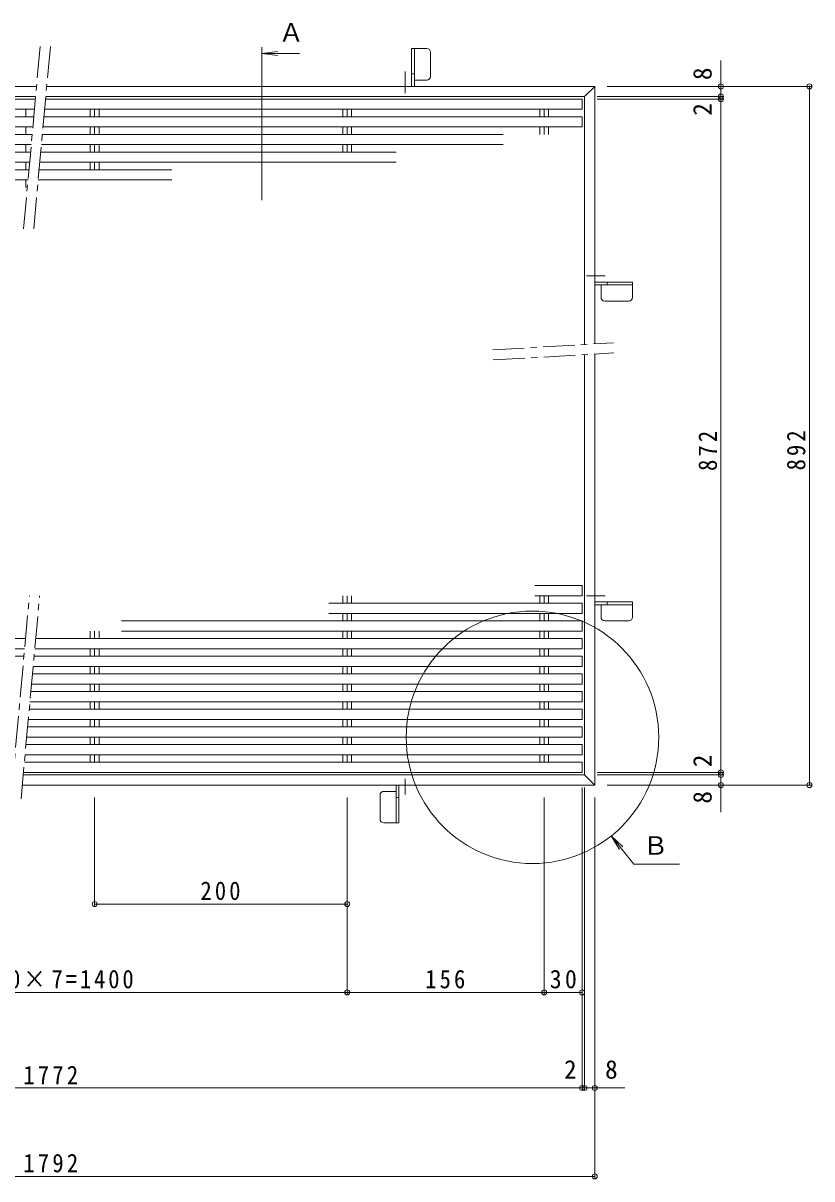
# Model space of a CAD drawing. Units: millimetres at full size, sheet at 1:5. Extents: x -951 to 1099, y -967 to 875.
# Drawn here: x -524 to 101, y -40 to 875 of the extents above; entities that cross this region are included whole.
import ezdxf
from ezdxf.enums import TextEntityAlignment as Align

# ---------------------------------------------------------------- set-up
doc = ezdxf.new("R2010")
doc.units = ezdxf.units.MM
doc.header["$LTSCALE"] = 5
doc.header["$PDMODE"] = 32
doc.header["$PDSIZE"] = 4
doc.linetypes.add('CHAIN1', pattern=[8, 5, -1, 1, -1])
for name, color, linetype, lineweight in [('E-1', 2, 'Continuous', 9), ('E-4', 7, 'Continuous', 9), ('E-A', 3, 'Continuous', 9)]:
    doc.layers.add(name, color=color, linetype=linetype, lineweight=lineweight)
doc.styles.add('ＭＳ ゴシック', font='')
doc.styles.get('ＭＳ ゴシック').set_extended_font_data('MS Gothic')

msp = doc.modelspace()

# ---------------------------------------------------------------- linework, layer by layer
at = {"layer": 'E-1', "linetype": 'CHAIN1'}
for p, q in [((-523.531, 712.398), (-510.182, 858.634)), ((-515.498, 712.398), (-502.215, 857.907)), ((-221.215, 836.981), (-221.215, 819.796)), ((-62.904, 675.226), (-77.699, 675.226)), ((-62.878, 675.226), (-75.82, 675.226)), ((-151.952, 616.518), (-56.452, 622.079)), ((-151.487, 608.531), (-55.987, 614.092)), ((-533.462, 261.717), (-518.857, 421.713)), ((-525.495, 260.99), (-510.823, 421.713)), ((-62.904, 421.791), (-77.699, 421.791)), ((-62.878, 421.791), (-75.82, 421.791)), ((-221.215, 264.248), (-221.215, 276.575))]:
    msp.add_line(p, q, dxfattribs=at)
at = {"layer": 'E-1'}
for p, q in [((-216.215, 855.226), (-204.215, 855.226)), ((-216.215, 825.226), (-216.215, 855.226)), ((-213.915, 855.226), (-213.915, 825.226)), ((-201.215, 852.226), (-201.215, 833.226)), ((-216.215, 835.226), (-213.915, 835.226)), ((-921.215, 825.226), (-513.231, 825.226)), ((-505.198, 825.226), (-71.215, 825.226)), ((-204.215, 830.226), (-213.915, 830.226)), ((-71.215, 825.226), (-79.215, 817.226)), ((-71.215, 825.226), (-71.215, 621.219)), ((-913.215, 817.226), (-513.962, 817.226)), ((-505.928, 817.226), (-79.215, 817.226)), ((-79.215, 817.226), (-79.215, 620.753)), ((-71.215, 670.226), (-41.215, 670.226)), ((-71.215, 670.226), (-41.215, 670.226)), ((-61.215, 670.226), (-61.215, 667.926)), ((-61.215, 670.226), (-61.215, 667.926)), ((-41.215, 670.226), (-41.215, 658.226)), ((-41.215, 670.226), (-41.215, 658.226)), ((-41.215, 667.926), (-71.215, 667.926)), ((-41.215, 667.926), (-71.215, 667.926)), ((-66.215, 658.226), (-66.215, 667.926)), ((-66.215, 658.226), (-66.215, 667.926)), ((-44.215, 655.226), (-63.215, 655.226)), ((-44.215, 655.226), (-63.215, 655.226)), ((-79.215, 612.739), (-79.215, 279.791)), ((-71.215, 613.205), (-71.215, 271.791)), ((-71.215, 416.791), (-41.215, 416.791)), ((-71.215, 416.791), (-41.215, 416.791)), ((-41.215, 414.491), (-71.215, 414.491)), ((-41.215, 414.491), (-71.215, 414.491)), ((-66.215, 404.791), (-66.215, 414.491)), ((-66.215, 404.791), (-66.215, 414.491)), ((-61.215, 416.791), (-61.215, 414.491)), ((-61.215, 416.791), (-61.215, 414.491)), ((-41.215, 416.791), (-41.215, 404.791)), ((-41.215, 416.791), (-41.215, 404.791)), ((-44.215, 401.791), (-63.215, 401.791)), ((-44.215, 401.791), (-63.215, 401.791)), ((-79.215, 279.791), (-523.779, 279.791)), ((-79.215, 279.791), (-71.215, 271.791)), ((-71.215, 271.791), (-524.509, 271.791)), ((-238.215, 266.791), (-228.515, 266.791)), ((-228.515, 241.791), (-228.515, 271.791)), ((-241.215, 244.791), (-241.215, 263.791)), ((-226.215, 261.791), (-228.515, 261.791))]:
    msp.add_line(p, q, dxfattribs=at)
msp.add_lwpolyline([(-226.215, 271.791), (-226.215, 241.791), (-238.215, 241.791)], dxfattribs=at)
for centre, start, end in [((-204.215, 852.226), 0, 90), ((-204.215, 833.226), 270, 0), ((-63.215, 658.226), 180, 270), ((-63.215, 658.226), 180, 270), ((-44.215, 658.226), 270, 0), ((-44.215, 658.226), 270, 0), ((-63.215, 404.791), 180, 270), ((-63.215, 404.791), 180, 270), ((-44.215, 404.791), 270, 0), ((-44.215, 404.791), 270, 0), ((-238.215, 263.791), 90, 180), ((-238.215, 244.791), 180, 270)]:
    msp.add_arc(centre, 3, start, end, dxfattribs=at)
at = {"layer": 'E-4'}
for p, q in [((-334.934, 735.226), (-334.934, 856.339)), ((-334.934, 851.339), (-322.54, 852.971)), ((-334.934, 851.339), (-304.934, 851.339)), ((-334.934, 851.339), (-322.54, 849.708)), ((28.785, 845.872), (28.785, 250.313)), ((100.285, 825.226), (-61.215, 825.226)), ((28.785, 825.226), (28.785, 817.226)), ((98.785, 825.226), (98.785, 271.791)), ((30.285, 817.226), (-69.215, 817.226)), ((30.285, 815.226), (-69.215, 815.226)), ((28.785, 817.226), (28.785, 815.226)), ((30.285, 281.791), (-69.215, 281.791)), ((30.285, 279.791), (-69.215, 279.791)), ((28.785, 281.791), (28.785, 279.791)), ((28.785, 279.791), (28.785, 271.791)), ((-81.215, 30.291), (-81.215, 269.791)), ((-79.215, 30.291), (-79.215, 269.791)), ((100.285, 271.791), (-61.215, 271.791)), ((-467.215, 176.041), (-467.215, 261.791)), ((-267.215, 106.041), (-267.215, 261.791)), ((-111.215, 106.041), (-111.215, 261.791)), ((-71.215, -39.709), (-71.215, 261.791)), ((-58.041, 231.528), (-51.574, 220.831)), ((-40.166, 209.183), (-3.966, 209.183)), ((-467.215, 177.541), (-267.215, 177.541)), ((-111.215, 107.541), (-81.215, 107.541)), ((-943.55, 31.791), (-47.384, 31.791)), ((-81.215, 31.791), (-79.215, 31.791)), ((-79.215, 31.791), (-71.215, 31.791)), ((-921.215, -38.209), (-71.215, -38.209))]:
    msp.add_line(p, q, dxfattribs=at)
for points in [[(-40.166, 209.183), (-58.041, 231.528), (-49.025, 222.87)], [(-725.215, 107.541), (-267.215, 107.541), (-111.215, 107.541)]]:
    msp.add_lwpolyline(points, dxfattribs=at)
msp.add_circle((-120.51, 309.615), 100, dxfattribs=at)
for p in [(28.785, 825.226), (98.785, 825.226), (28.785, 817.226), (28.785, 815.226), (28.785, 281.791), (28.785, 279.791), (28.785, 271.791), (98.785, 271.791), (-467.215, 177.541), (-267.215, 177.541), (-267.215, 107.541), (-111.215, 107.541), (-81.215, 107.541), (-81.215, 31.791), (-79.215, 31.791), (-71.215, 31.791), (-71.215, -38.209)]:
    msp.add_point(p, dxfattribs=at)
at = {"layer": 'E-A'}
for p, q in [((-911.215, 815.226), (-514.144, 815.226)), ((-506.111, 815.226), (-81.215, 815.226)), ((-81.215, 815.226), (-81.215, 807.226)), ((-911.215, 807.226), (-514.874, 807.226)), ((-521.68, 801.226), (-521.68, 807.226)), ((-506.841, 807.226), (-81.215, 807.226)), ((-470.751, 801.226), (-470.751, 807.226)), ((-467.215, 801.226), (-467.215, 807.226)), ((-463.68, 801.226), (-463.68, 807.226)), ((-270.751, 801.226), (-270.751, 807.226)), ((-267.215, 801.226), (-267.215, 807.226)), ((-263.68, 801.226), (-263.68, 807.226)), ((-114.751, 801.226), (-114.751, 807.226)), ((-111.215, 801.226), (-111.215, 807.226)), ((-107.68, 801.226), (-107.68, 807.226)), ((-911.215, 801.226), (-515.422, 801.226)), ((-507.389, 801.226), (-81.215, 801.226)), ((-81.215, 801.226), (-81.215, 793.226)), ((-911.215, 793.226), (-516.152, 793.226)), ((-521.68, 787.226), (-521.68, 793.226)), ((-508.119, 793.226), (-81.215, 793.226)), ((-470.751, 787.226), (-470.751, 793.226)), ((-467.215, 787.226), (-467.215, 793.226)), ((-463.68, 787.226), (-463.68, 793.226)), ((-270.751, 787.226), (-270.751, 793.226)), ((-267.215, 787.226), (-267.215, 793.226)), ((-263.68, 787.226), (-263.68, 793.226)), ((-114.751, 787.226), (-114.751, 793.226)), ((-111.215, 787.226), (-111.215, 793.226)), ((-107.68, 787.226), (-107.68, 793.226)), ((-911.215, 787.226), (-516.7, 787.226)), ((-911.215, 779.226), (-517.43, 779.226)), ((-521.68, 773.226), (-521.68, 779.226)), ((-509.397, 779.226), (-143.618, 779.226)), ((-508.667, 787.226), (-143.618, 787.226)), ((-470.751, 773.226), (-470.751, 779.226)), ((-467.215, 773.226), (-467.215, 779.226)), ((-463.68, 773.226), (-463.68, 779.226)), ((-270.751, 773.226), (-270.751, 779.226)), ((-267.215, 773.226), (-267.215, 779.226)), ((-263.68, 773.226), (-263.68, 779.226)), ((-911.215, 773.226), (-517.978, 773.226)), ((-509.945, 773.226), (-228.374, 773.226)), ((-911.215, 765.226), (-518.708, 765.226)), ((-521.68, 759.226), (-521.68, 765.226)), ((-510.675, 765.226), (-228.374, 765.226)), ((-470.751, 759.226), (-470.751, 765.226)), ((-467.215, 759.226), (-467.215, 765.226)), ((-463.68, 759.226), (-463.68, 765.226)), ((-911.215, 759.226), (-519.256, 759.226)), ((-911.215, 751.227), (-519.987, 751.227)), ((-521.68, 745.227), (-521.68, 751.227)), ((-511.953, 751.227), (-406.122, 751.227)), ((-511.223, 759.226), (-406.122, 759.226)), ((-270.751, 415.79), (-270.751, 421.79)), ((-267.215, 415.79), (-267.215, 421.79)), ((-263.68, 415.79), (-263.68, 421.79)), ((-118.689, 421.79), (-81.215, 421.79)), ((-114.751, 415.79), (-114.751, 421.79)), ((-111.215, 415.79), (-111.215, 421.79)), ((-107.68, 415.79), (-107.68, 421.79)), ((-281.65, 415.79), (-81.215, 415.79)), ((-81.215, 415.79), (-81.215, 407.79)), ((-281.65, 407.79), (-81.215, 407.79)), ((-270.751, 401.79), (-270.751, 407.79)), ((-267.215, 401.79), (-267.215, 407.79)), ((-263.68, 401.79), (-263.68, 407.79)), ((-114.751, 401.79), (-114.751, 407.79)), ((-111.215, 401.79), (-111.215, 407.79)), ((-107.68, 401.79), (-107.68, 407.79)), ((-470.751, 387.79), (-470.751, 393.79)), ((-467.215, 387.79), (-467.215, 393.79)), ((-463.68, 387.79), (-463.68, 393.79)), ((-445.937, 401.79), (-81.215, 401.79)), ((-445.937, 393.79), (-81.215, 393.79)), ((-270.751, 387.79), (-270.751, 393.79)), ((-267.215, 387.79), (-267.215, 393.79)), ((-263.68, 387.79), (-263.68, 393.79)), ((-114.751, 387.79), (-114.751, 393.79)), ((-111.215, 387.79), (-111.215, 393.79)), ((-107.68, 387.79), (-107.68, 393.79)), ((-81.215, 401.79), (-81.215, 393.79)), ((-611.31, 387.79), (-521.953, 387.79)), ((-513.92, 387.79), (-81.215, 387.79)), ((-81.215, 387.79), (-81.215, 379.79)), ((-611.31, 379.79), (-522.684, 379.79)), ((-514.65, 379.79), (-81.215, 379.79)), ((-470.751, 373.79), (-470.751, 379.79)), ((-467.215, 373.79), (-467.215, 379.79)), ((-463.68, 373.79), (-463.68, 379.79)), ((-270.751, 373.79), (-270.751, 379.79)), ((-267.215, 373.79), (-267.215, 379.79)), ((-263.68, 373.79), (-263.68, 379.79)), ((-114.751, 373.79), (-114.751, 379.79)), ((-111.215, 373.79), (-111.215, 379.79)), ((-107.68, 373.79), (-107.68, 379.79)), ((-798.181, 373.79), (-523.231, 373.79)), ((-515.198, 373.79), (-81.215, 373.79)), ((-118.689, 373.79), (-81.215, 373.79)), ((-81.215, 373.79), (-81.215, 365.79)), ((-81.215, 373.79), (-81.215, 365.79)), ((-516.476, 359.79), (-81.215, 359.79)), ((-515.928, 365.79), (-81.215, 365.79)), ((-470.751, 359.79), (-470.751, 365.79)), ((-467.215, 359.79), (-467.215, 365.79)), ((-463.68, 359.79), (-463.68, 365.79)), ((-281.65, 359.79), (-81.215, 359.79)), ((-270.751, 359.79), (-270.751, 365.79)), ((-270.751, 359.79), (-270.751, 365.79)), ((-267.215, 359.79), (-267.215, 365.79)), ((-267.215, 359.79), (-267.215, 365.79)), ((-263.68, 359.79), (-263.68, 365.79)), ((-263.68, 359.79), (-263.68, 365.79)), ((-118.689, 365.79), (-81.215, 365.79)), ((-118.689, 359.79), (-81.215, 359.79)), ((-114.751, 359.79), (-114.751, 365.79)), ((-114.751, 359.79), (-114.751, 365.79)), ((-111.215, 359.79), (-111.215, 365.79)), ((-111.215, 359.79), (-111.215, 365.79)), ((-107.68, 359.79), (-107.68, 365.79)), ((-107.68, 359.79), (-107.68, 365.79)), ((-81.215, 359.79), (-81.215, 351.791)), ((-81.215, 359.79), (-81.215, 351.791)), ((-81.215, 359.79), (-81.215, 351.791)), ((-517.206, 351.791), (-81.215, 351.791)), ((-470.751, 345.791), (-470.751, 351.791)), ((-467.215, 345.791), (-467.215, 351.791)), ((-463.68, 345.791), (-463.68, 351.791)), ((-281.65, 351.791), (-81.215, 351.791)), ((-270.751, 345.791), (-270.751, 351.791)), ((-270.751, 345.791), (-270.751, 351.791)), ((-270.751, 345.791), (-270.751, 351.791)), ((-267.215, 345.791), (-267.215, 351.791)), ((-267.215, 345.791), (-267.215, 351.791)), ((-267.215, 345.791), (-267.215, 351.791)), ((-263.68, 345.791), (-263.68, 351.791)), ((-263.68, 345.791), (-263.68, 351.791)), ((-263.68, 345.791), (-263.68, 351.791)), ((-118.689, 351.791), (-81.215, 351.791)), ((-114.751, 345.791), (-114.751, 351.791)), ((-114.751, 345.791), (-114.751, 351.791)), ((-114.751, 345.791), (-114.751, 351.791)), ((-111.215, 345.791), (-111.215, 351.791)), ((-111.215, 345.791), (-111.215, 351.791)), ((-111.215, 345.791), (-111.215, 351.791)), ((-107.68, 345.791), (-107.68, 351.791)), ((-107.68, 345.791), (-107.68, 351.791)), ((-107.68, 345.791), (-107.68, 351.791)), ((-517.754, 345.791), (-81.215, 345.791)), ((-445.937, 345.791), (-81.215, 345.791)), ((-281.65, 345.791), (-81.215, 345.791)), ((-81.215, 345.791), (-81.215, 337.791)), ((-81.215, 345.791), (-81.215, 337.791)), ((-81.215, 345.791), (-81.215, 337.791)), ((-519.032, 331.791), (-81.215, 331.791)), ((-519.032, 331.791), (-81.215, 331.791)), ((-518.484, 337.791), (-81.215, 337.791)), ((-470.751, 331.791), (-470.751, 337.791)), ((-470.751, 331.791), (-470.751, 337.791)), ((-467.215, 331.791), (-467.215, 337.791)), ((-467.215, 331.791), (-467.215, 337.791)), ((-463.68, 331.791), (-463.68, 337.791)), ((-463.68, 331.791), (-463.68, 337.791)), ((-445.937, 337.791), (-81.215, 337.791)), ((-445.937, 331.791), (-81.215, 331.791)), ((-281.65, 337.791), (-81.215, 337.791)), ((-270.751, 331.791), (-270.751, 337.791)), ((-270.751, 331.791), (-270.751, 337.791)), ((-270.751, 331.791), (-270.751, 337.791)), ((-267.215, 331.791), (-267.215, 337.791)), ((-267.215, 331.791), (-267.215, 337.791)), ((-267.215, 331.791), (-267.215, 337.791)), ((-263.68, 331.791), (-263.68, 337.791)), ((-263.68, 331.791), (-263.68, 337.791)), ((-263.68, 331.791), (-263.68, 337.791)), ((-114.751, 331.791), (-114.751, 337.791)), ((-114.751, 331.791), (-114.751, 337.791)), ((-114.751, 331.791), (-114.751, 337.791)), ((-111.215, 331.791), (-111.215, 337.791)), ((-111.215, 331.791), (-111.215, 337.791)), ((-111.215, 331.791), (-111.215, 337.791)), ((-107.68, 331.791), (-107.68, 337.791)), ((-107.68, 331.791), (-107.68, 337.791)), ((-107.68, 331.791), (-107.68, 337.791)), ((-81.215, 331.791), (-81.215, 323.791)), ((-81.215, 331.791), (-81.215, 323.791)), ((-81.215, 331.791), (-81.215, 323.791)), ((-519.762, 323.791), (-81.215, 323.791)), ((-519.762, 323.791), (-81.215, 323.791)), ((-470.751, 317.791), (-470.751, 323.791)), ((-470.751, 317.791), (-470.751, 323.791)), ((-470.751, 317.791), (-470.751, 323.791)), ((-467.215, 317.791), (-467.215, 323.791)), ((-467.215, 317.791), (-467.215, 323.791)), ((-467.215, 317.791), (-467.215, 323.791)), ((-463.68, 317.791), (-463.68, 323.791)), ((-463.68, 317.791), (-463.68, 323.791)), ((-463.68, 317.791), (-463.68, 323.791)), ((-445.937, 323.791), (-81.215, 323.791)), ((-270.751, 317.791), (-270.751, 323.791)), ((-270.751, 317.791), (-270.751, 323.791)), ((-270.751, 317.791), (-270.751, 323.791)), ((-267.215, 317.791), (-267.215, 323.791)), ((-267.215, 317.791), (-267.215, 323.791)), ((-267.215, 317.791), (-267.215, 323.791)), ((-263.68, 317.791), (-263.68, 323.791)), ((-263.68, 317.791), (-263.68, 323.791)), ((-263.68, 317.791), (-263.68, 323.791)), ((-114.751, 317.791), (-114.751, 323.791)), ((-114.751, 317.791), (-114.751, 323.791)), ((-114.751, 317.791), (-114.751, 323.791)), ((-111.215, 317.791), (-111.215, 323.791)), ((-111.215, 317.791), (-111.215, 323.791)), ((-111.215, 317.791), (-111.215, 323.791)), ((-107.68, 317.791), (-107.68, 323.791)), ((-107.68, 317.791), (-107.68, 323.791)), ((-107.68, 317.791), (-107.68, 323.791)), ((-520.31, 317.791), (-81.215, 317.791)), ((-520.31, 317.791), (-81.215, 317.791)), ((-520.31, 317.791), (-81.215, 317.791)), ((-81.215, 317.791), (-81.215, 309.791)), ((-81.215, 317.791), (-81.215, 309.791)), ((-81.215, 317.791), (-81.215, 309.791)), ((-521.588, 303.791), (-81.215, 303.791)), ((-521.588, 303.791), (-81.215, 303.791)), ((-521.588, 303.791), (-81.215, 303.791)), ((-521.04, 309.791), (-81.215, 309.791)), ((-521.04, 309.791), (-81.215, 309.791)), ((-521.04, 309.791), (-81.215, 309.791)), ((-470.751, 303.791), (-470.751, 309.791)), ((-470.751, 303.791), (-470.751, 309.791)), ((-470.751, 303.791), (-470.751, 309.791)), ((-467.215, 303.791), (-467.215, 309.791)), ((-467.215, 303.791), (-467.215, 309.791)), ((-467.215, 303.791), (-467.215, 309.791)), ((-463.68, 303.791), (-463.68, 309.791)), ((-463.68, 303.791), (-463.68, 309.791)), ((-463.68, 303.791), (-463.68, 309.791)), ((-270.751, 303.791), (-270.751, 309.791)), ((-270.751, 303.791), (-270.751, 309.791)), ((-270.751, 303.791), (-270.751, 309.791)), ((-267.215, 303.791), (-267.215, 309.791)), ((-267.215, 303.791), (-267.215, 309.791)), ((-267.215, 303.791), (-267.215, 309.791)), ((-263.68, 303.791), (-263.68, 309.791)), ((-263.68, 303.791), (-263.68, 309.791)), ((-263.68, 303.791), (-263.68, 309.791)), ((-118.689, 303.791), (-81.215, 303.791)), ((-114.751, 303.791), (-114.751, 309.791)), ((-114.751, 303.791), (-114.751, 309.791)), ((-114.751, 303.791), (-114.751, 309.791)), ((-111.215, 303.791), (-111.215, 309.791)), ((-111.215, 303.791), (-111.215, 309.791)), ((-111.215, 303.791), (-111.215, 309.791)), ((-107.68, 303.791), (-107.68, 309.791)), ((-107.68, 303.791), (-107.68, 309.791)), ((-107.68, 303.791), (-107.68, 309.791)), ((-81.215, 303.791), (-81.215, 295.791)), ((-81.215, 303.791), (-81.215, 295.791)), ((-81.215, 303.791), (-81.215, 295.791)), ((-81.215, 303.791), (-81.215, 295.791)), ((-522.318, 295.791), (-81.215, 295.791)), ((-522.318, 295.791), (-81.215, 295.791)), ((-522.318, 295.791), (-81.215, 295.791)), ((-470.751, 289.791), (-470.751, 295.791)), ((-470.751, 289.791), (-470.751, 295.791)), ((-470.751, 289.791), (-470.751, 295.791)), ((-467.215, 289.791), (-467.215, 295.791)), ((-467.215, 289.791), (-467.215, 295.791)), ((-467.215, 289.791), (-467.215, 295.791)), ((-463.68, 289.791), (-463.68, 295.791)), ((-463.68, 289.791), (-463.68, 295.791)), ((-463.68, 289.791), (-463.68, 295.791)), ((-270.751, 289.791), (-270.751, 295.791)), ((-270.751, 289.791), (-270.751, 295.791)), ((-270.751, 289.791), (-270.751, 295.791)), ((-270.751, 289.791), (-270.751, 295.791)), ((-267.215, 289.791), (-267.215, 295.791)), ((-267.215, 289.791), (-267.215, 295.791)), ((-267.215, 289.791), (-267.215, 295.791)), ((-267.215, 289.791), (-267.215, 295.791)), ((-263.68, 289.791), (-263.68, 295.791)), ((-263.68, 289.791), (-263.68, 295.791)), ((-263.68, 289.791), (-263.68, 295.791)), ((-263.68, 289.791), (-263.68, 295.791)), ((-118.689, 295.791), (-81.215, 295.791)), ((-114.751, 289.791), (-114.751, 295.791)), ((-114.751, 289.791), (-114.751, 295.791)), ((-114.751, 289.791), (-114.751, 295.791)), ((-114.751, 289.791), (-114.751, 295.791)), ((-111.215, 289.791), (-111.215, 295.791)), ((-111.215, 289.791), (-111.215, 295.791)), ((-111.215, 289.791), (-111.215, 295.791)), ((-111.215, 289.791), (-111.215, 295.791)), ((-107.68, 289.791), (-107.68, 295.791)), ((-107.68, 289.791), (-107.68, 295.791)), ((-107.68, 289.791), (-107.68, 295.791)), ((-107.68, 289.791), (-107.68, 295.791)), ((-522.866, 289.791), (-81.215, 289.791)), ((-522.866, 289.791), (-81.215, 289.791)), ((-522.866, 289.791), (-81.215, 289.791)), ((-281.65, 289.791), (-81.215, 289.791)), ((-81.215, 289.791), (-81.215, 281.791)), ((-81.215, 289.791), (-81.215, 281.791)), ((-81.215, 289.791), (-81.215, 281.791)), ((-81.215, 289.791), (-81.215, 281.791)), ((-523.596, 281.791), (-81.215, 281.791)), ((-523.596, 281.791), (-81.215, 281.791)), ((-523.596, 281.791), (-81.215, 281.791)), ((-281.65, 281.791), (-81.215, 281.791))]:
    msp.add_line(p, q, dxfattribs=at)
msp.add_lwpolyline([(-118.689, 429.79), (-81.215, 429.79), (-81.215, 421.79)], dxfattribs=at)

# ---------------------------------------------------------------- texts
at = {"layer": 'E-4', "color": 2, "style": 'ＭＳ ゴシック'}
for s, p in [('Ａ', (-321.558, 856.269)), ('Ｂ', (-33.017, 212.162)), ('2', (-95.501, 34.791)), ('8', (-62.982, 34.791))]:
    msp.add_text(s, height=14.66, dxfattribs=at).set_placement(p, align=Align.BOTTOM_LEFT)
for s, p in [('8', (25.785, 830.23)), ('2', (25.785, 802.027)), ('2', (25.785, 285.902)), ('8', (25.785, 257.049))]:
    msp.add_text(s, height=14.66, rotation=90, dxfattribs=at).set_placement(p, align=Align.BOTTOM_LEFT)
at = {"layer": 'E-4', "color": 2, "char_height": 14.66, "attachment_point": 7, "rotation": 90, "style": 'ＭＳ ゴシック'}
for s, insert in [('\\T1.27;\\W0.9;872', (25.785, 520.593)), ('\\T1.27;\\W0.9;892', (95.785, 521.009))]:
    msp.add_mtext(s, dxfattribs=dict(at, insert=insert))
at = {"layer": 'E-4', "color": 2, "char_height": 14.66, "attachment_point": 7, "style": 'ＭＳ ゴシック'}
for s, insert in [('\\T1.27;\\W0.9;200', (-383.465, 180.541)), ('\\T1.25;\\W0.9;200×7=1400', (-557.465, 110.541)), ('\\T1.27;\\W0.9;156', (-205.465, 110.541)), ('\\T1.27;\\W0.95;30', (-106.84, 110.541)), ('\\T1.28;\\W0.9;1772', (-523.715, 34.791)), ('\\T1.28;\\W0.9;1792', (-523.715, -35.209))]:
    msp.add_mtext(s, dxfattribs=dict(at, insert=insert))

doc.saveas('drawing.dxf')
